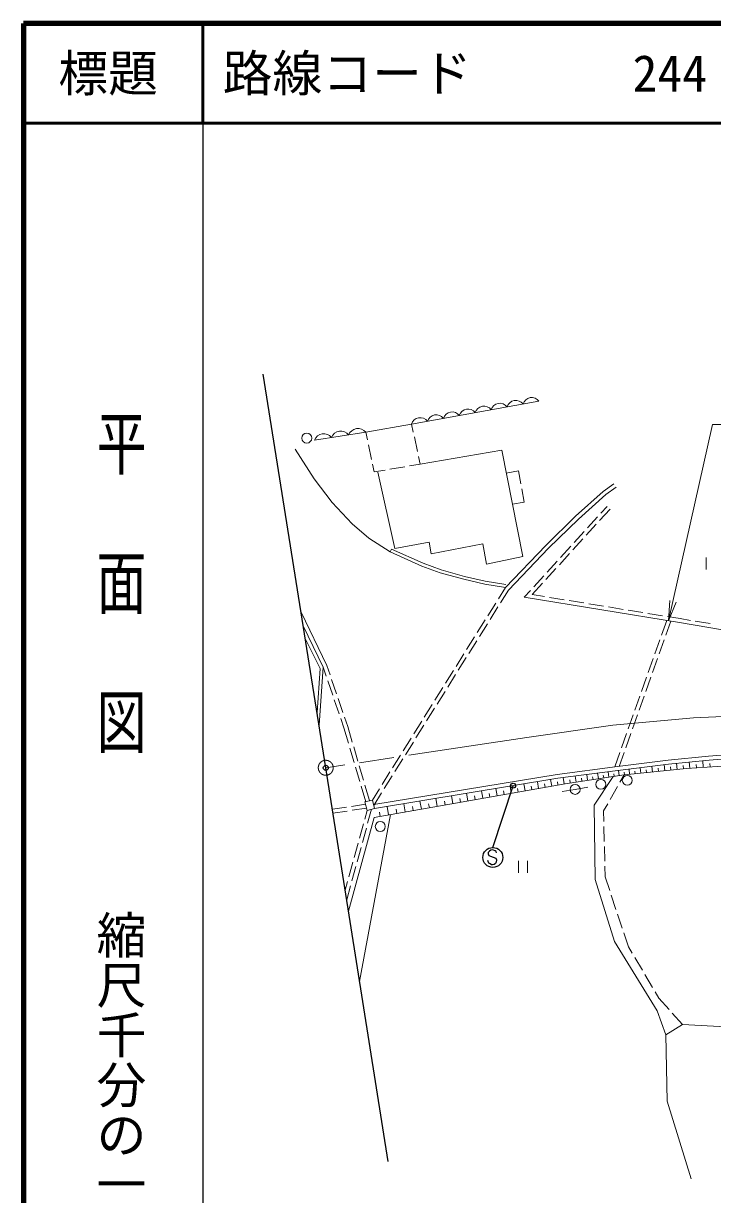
# Model space of a CAD drawing. Units: millimetres, scale not verified. Extents: x 40000 to 680000, y 20000 to 380000.
# Drawn here: x 40000 to 109173, y 262463 to 380000 of the extents above; entities that cross this region are included whole.
import ezdxf
from ezdxf.enums import TextEntityAlignment as Align

# ---------------------------------------------------------------- set-up
doc = ezdxf.new("R2010")
doc.units = ezdxf.units.MM
doc.header["$LTSCALE"] = 1000
doc.header["$PDMODE"] = 32
doc.header["$PDSIZE"] = 500
doc.linetypes.add('CHAIN', pattern=[18.5, 12, -1.5, 3.5, -1.5])
for name, color, linetype, lineweight in [('M-BMK', 2, 'CHAIN', 13), ('M-BMK-OTRS', 5, 'Continuous', 25), ('M-STR-STRC', 7, 'Continuous', 25), ('M-TTL', 2, 'Continuous', 140), ('M-TTL-BAND', 7, 'Continuous', 25), ('M-TTL-LINE', 7, 'Continuous', 50), ('M-WORK', 1, 'Continuous', 13), ('引出線', 7, 'Continuous', 13)]:
    doc.layers.add(name, color=color, linetype=linetype, lineweight=lineweight)
doc.layers.add('M-OTRS', color=6, linetype='Continuous')
doc.layers.add('M-TTL-TXT', color=7, linetype='Continuous')
doc.styles.add('@ＭＳ ゴシック', font='')
doc.styles.add('ＭＳ ゴシック', font='')
doc.styles.get('@ＭＳ ゴシック').set_extended_font_data('@MS Gothic')
doc.styles.get('ＭＳ ゴシック').set_extended_font_data('MS Gothic')

# ---------------------------------------------------------------- blocks, each defined once
blk = doc.blocks.new('open_arrow')
at = {"color": 0, "linetype": 'Continuous', "lineweight": -2}
blk.add_lwpolyline([(7.5, 1.25), (0, 0), (7.5, -1.25)], dxfattribs=at)

msp = doc.modelspace()

# ---------------------------------------------------------------- linework, layer by layer
at = {"layer": 'M-BMK'}
for p, q in [((107264, 310318), (99168, 309586)), ((115117, 310683), (107264, 310318)), ((99168, 309586), (90541, 308336)), ((90541, 308336), (70347, 305298))]:
    msp.add_line(p, q, dxfattribs=at)
msp.add_circle((70347, 305298), 750, dxfattribs=at)
at = {"layer": 'M-BMK-OTRS'}
for p, q in [((70347, 305298), (64079, 344803)), ((76615, 265792), (70347, 305298))]:
    msp.add_line(p, q, dxfattribs=at)
at = {"layer": 'M-OTRS'}
msp.add_point((70347, 305298), dxfattribs=at)
at = {"layer": 'M-STR-STRC'}
for p, q in [((87119, 297297), (89148, 303501)), ((86658, 296783), (86642, 296670)), ((86642, 296670), (86728, 296487)), ((86787, 296922), (86658, 296783)), ((86728, 296487), (86879, 296414)), ((86918, 297015), (86787, 296922)), ((86879, 296414), (87411, 296225)), ((87084, 297048), (86918, 297015)), ((87199, 297032), (87084, 297048)), ((87344, 296959), (87199, 297032)), ((87454, 296885), (87344, 296959)), ((87411, 296225), (87491, 296053)), ((87488, 296773), (87454, 296885)), ((86644, 295895), (86605, 296005)), ((86729, 295717), (86644, 295895)), ((86832, 295644), (86729, 295717)), ((86978, 295569), (86832, 295644)), ((87098, 295552), (86978, 295569)), ((87266, 295580), (87098, 295552)), ((87391, 295676), (87266, 295580)), ((87461, 295825), (87391, 295676)), ((87491, 296053), (87461, 295825))]:
    msp.add_line(p, q, dxfattribs=at)
for centre, radius in [((89148, 303501), 250), ((87116, 296297), 1000)]:
    msp.add_circle(centre, radius, dxfattribs=at)
at = {"layer": 'M-TTL'}
for p, q in [((40000, 380000), (40000, 20000)), ((680000, 380000), (40000, 380000))]:
    msp.add_line(p, q, dxfattribs=at)
at = {"layer": 'M-TTL-BAND'}
msp.add_line((58000, 370000), (58000, 20000), dxfattribs=at)
at = {"layer": 'M-TTL-LINE'}
for p, q in [((58000, 380000), (58000, 370000)), ((40000, 370000), (680000, 370000))]:
    msp.add_line(p, q, dxfattribs=at)
at = {"layer": 'M-WORK'}
for p, q in [((91746, 342095), (78959, 339780)), ((74358, 338967), (78959, 339780)), ((79131, 338994), (78959, 339780)), ((74358, 338967), (69213, 338191)), ((74358, 338967), (74525, 338197)), ((74631, 337709), (74948, 336243)), ((79559, 337040), (79238, 338505)), ((69194, 334283), (67292, 337258)), ((79837, 335765), (79665, 336551)), ((88008, 337160), (79837, 335765)), ((90127, 326517), (88008, 337160)), ((75054, 335754), (75220, 334984)), ((75220, 334984), (76296, 335166)), ((76789, 335249), (78268, 335499)), ((78761, 335583), (79837, 335765)), ((88465, 334866), (89698, 335097)), ((89698, 335097), (89931, 333777)), ((70974, 331917), (69194, 334283)), ((75560, 334960), (77283, 327302)), ((90018, 333285), (90251, 331965)), ((95428, 330532), (98191, 333036)), ((95701, 330241), (98442, 332723)), ((98191, 333036), (99248, 333784)), ((98442, 332723), (99479, 333457)), ((72998, 329795), (70974, 331917)), ((90251, 331965), (89087, 331740)), ((98590, 331535), (97964, 330849)), ((92420, 327606), (95428, 330532)), ((97627, 330479), (96617, 329371)), ((98885, 331265), (97835, 330113)), ((74657, 328357), (72998, 329795)), ((92704, 327324), (95701, 330241)), ((97498, 329744), (96487, 328636)), ((76819, 326958), (74657, 328357)), ((77283, 327302), (80714, 327953)), ((80714, 327953), (80925, 326766)), ((96150, 328266), (95139, 327158)), ((96280, 329002), (95269, 327893)), ((76940, 327233), (76819, 326958)), ((80005, 325544), (76819, 326958)), ((80119, 325822), (76940, 327233)), ((80925, 326766), (86111, 327774)), ((86111, 327774), (86474, 325715)), ((88376, 323380), (92420, 327606)), ((88693, 323133), (92704, 327324)), ((94803, 326788), (93792, 325680)), ((94932, 327524), (93921, 326416)), ((81919, 325147), (80119, 325822)), ((86474, 325715), (90127, 326517)), ((93584, 326046), (92574, 324938)), ((108514, 326408), (108514, 325208)), ((81826, 324861), (80005, 325544)), ((84200, 324211), (81826, 324861)), ((84273, 324502), (81919, 325147)), ((86356, 324018), (84273, 324502)), ((92237, 324568), (91226, 323460)), ((93455, 325311), (92444, 324202)), ((86297, 323723), (84200, 324211)), ((88376, 323380), (86297, 323723)), ((88425, 323676), (86356, 324018)), ((87669, 322251), (88376, 323380)), ((92107, 323833), (91057, 322681)), ((87895, 321858), (88693, 323133)), ((90889, 323091), (90264, 322405)), ((90264, 322405), (105843, 319872)), ((91057, 322681), (92314, 322477)), ((92807, 322397), (94288, 322156)), ((94781, 322076), (96262, 321835)), ((70457, 315560), (67870, 320912)), ((86608, 320556), (87404, 321827)), ((86834, 320163), (87630, 321435)), ((96755, 321755), (98236, 321514)), ((98729, 321434), (100210, 321193)), ((100704, 321113), (102184, 320872)), ((85546, 318861), (86342, 320132)), ((85773, 318468), (86569, 319740)), ((102678, 320792), (104158, 320551)), ((104048, 318619), (104567, 320080)), ((104471, 318615), (104968, 320014)), ((104652, 320471), (105908, 320267)), ((105843, 319872), (116304, 318116)), ((105908, 320267), (106948, 320092)), ((107441, 320010), (108920, 319761)), ((70086, 315408), (68087, 319544)), ((69771, 315264), (68299, 318204)), ((84485, 317165), (85281, 318437)), ((84711, 316773), (85507, 318044)), ((103379, 316734), (103880, 318148)), ((103802, 316730), (104304, 318144)), ((83424, 315470), (84220, 316742)), ((83650, 315078), (84446, 316349)), ((102709, 314849), (103211, 316263)), ((103132, 314845), (103634, 316259)), ((69469, 310832), (69771, 315264)), ((70086, 315408), (69670, 309566)), ((70399, 314490), (70086, 315408)), ((70775, 314627), (70457, 315560)), ((82362, 313775), (83158, 315046)), ((71045, 312598), (70561, 314017)), ((71421, 312734), (70937, 314154)), ((82588, 313383), (83384, 314654)), ((102040, 312965), (102542, 314378)), ((102463, 312961), (102965, 314374)), ((81301, 312080), (82097, 313351)), ((81527, 311688), (82323, 312959)), ((71691, 310705), (71207, 312124)), ((72067, 310842), (71583, 312261)), ((80239, 310385), (81035, 311656)), ((101371, 311080), (101873, 312494)), ((101794, 311076), (102296, 312490)), ((72547, 309436), (72229, 310368)), ((80466, 309992), (81262, 311264)), ((100701, 309195), (101203, 310609)), ((101124, 309191), (101626, 310605)), ((72166, 309315), (71853, 310232)), ((72625, 307758), (72166, 309315)), ((73007, 307875), (72547, 309436)), ((79178, 308690), (79974, 309961)), ((79404, 308297), (80200, 309569)), ((78117, 306995), (78913, 308266)), ((100032, 307311), (100534, 308724)), ((100455, 307307), (100957, 308720)), ((73190, 305839), (72766, 307278)), ((73572, 305956), (73148, 307395)), ((78343, 306602), (79139, 307874)), ((99346, 305379), (99865, 306840)), ((99791, 305436), (100288, 306836)), ((108778, 306471), (112733, 306791)), ((77055, 305299), (77851, 306571)), ((77282, 304907), (78078, 306178)), ((99623, 305414), (104707, 306072)), ((99675, 305018), (104752, 305675)), ((104370, 305000), (104306, 305617)), ((104707, 306072), (108778, 306471)), ((104752, 305675), (108814, 306073)), ((105618, 305129), (105554, 305753)), ((112826, 305641), (106558, 305226)), ((106879, 305248), (106837, 305879)), ((107553, 305292), (107531, 305629)), ((108227, 305337), (108182, 306011)), ((108814, 306073), (112756, 306392)), ((108933, 305383), (108909, 305736)), ((73755, 303921), (73331, 305360)), ((74138, 304038), (73714, 305477)), ((75169, 301603), (93583, 304637)), ((75994, 303604), (76790, 304876)), ((76220, 303212), (77016, 304483)), ((93583, 304637), (99623, 305414)), ((93641, 304241), (99675, 305018)), ((94362, 303696), (99197, 304436)), ((95483, 303867), (95391, 304467)), ((96628, 304042), (96540, 304615)), ((99197, 304436), (97302, 301555)), ((97722, 304210), (97638, 304757)), ((98244, 304290), (98204, 304551)), ((98767, 304370), (98687, 304892)), ((100285, 304577), (99197, 304436)), ((99279, 304446), (99245, 304703)), ((99792, 304513), (99726, 305026)), ((99877, 303857), (100285, 304577)), ((106558, 305226), (100285, 304577)), ((100320, 304580), (100292, 304845)), ((100849, 304635), (100794, 305164)), ((101405, 304693), (101377, 304971)), ((101962, 304750), (101905, 305307)), ((102549, 304811), (102518, 305104)), ((103135, 304872), (103074, 305458)), ((103753, 304936), (103721, 305245)), ((104994, 305064), (104962, 305377)), ((106248, 305194), (106215, 305509)), ((74355, 301884), (73897, 303441)), ((74739, 301997), (74279, 303558)), ((75197, 300307), (94362, 303696)), ((75234, 301209), (93641, 304241)), ((88967, 302742), (88842, 303450)), ((90352, 302987), (90230, 303679)), ((91029, 303106), (90969, 303445)), ((91705, 303226), (91586, 303902)), ((92366, 303343), (92308, 303673)), ((93027, 303460), (92911, 304121)), ((93655, 303571), (93600, 303885)), ((94283, 303682), (94172, 304310)), ((94883, 303775), (94837, 304075)), ((95372, 303127), (96659, 303342)), ((96055, 303955), (96011, 304241)), ((97175, 304126), (97133, 304400)), ((98892, 302117), (99631, 303422)), ((75022, 302052), (75729, 303180)), ((75157, 301514), (75955, 302788)), ((81540, 301429), (81400, 302224)), ((83095, 301704), (82958, 302481)), ((83855, 301838), (83788, 302218)), ((84615, 301972), (84480, 302732)), ((85357, 302104), (85291, 302475)), ((86099, 302235), (85968, 302977)), ((86825, 302363), (86760, 302726)), ((87550, 302491), (87422, 303216)), ((88259, 302616), (88196, 302971)), ((89660, 302864), (89598, 303210)), ((94085, 302912), (95372, 303127)), ((72426, 301349), (71010, 301127)), ((72506, 300957), (71072, 300732)), ((74336, 301648), (72920, 301426)), ((74434, 301259), (73000, 301034)), ((74493, 301022), (74253, 300147)), ((74281, 301865), (75022, 302052)), ((74493, 301022), (74281, 301865)), ((75234, 301209), (74493, 301022)), ((74938, 301134), (74552, 299723)), ((75022, 302052), (75234, 301209)), ((76653, 300565), (76502, 301418)), ((77487, 300712), (77413, 301129)), ((78320, 300859), (78173, 301693)), ((79134, 301003), (79062, 301411)), ((79949, 301147), (79805, 301962)), ((80745, 301288), (80674, 301686)), ((82318, 301566), (82249, 301955)), ((97302, 301555), (97378, 294082)), ((98237, 300963), (98645, 301682)), ((98261, 299912), (98237, 300963)), ((72630, 290907), (75197, 300307)), ((76851, 300600), (73748, 283863)), ((75800, 300414), (75725, 300840)), ((74121, 299665), (73725, 298218)), ((74420, 299241), (74024, 297794)), ((98306, 297912), (98273, 299412)), ((73593, 297736), (73198, 296289)), ((98352, 295913), (98318, 297412)), ((73892, 297312), (73496, 295865)), ((73066, 295807), (72670, 294360)), ((73364, 295383), (72968, 293936)), ((89682, 295967), (89682, 294767)), ((90582, 294767), (90582, 295967)), ((98387, 294362), (98363, 295413)), ((72538, 293877), (72298, 293002)), ((97378, 294082), (99339, 287869)), ((98845, 292987), (98387, 294362)), ((72836, 293454), (72450, 292043)), ((99478, 291090), (99003, 292513)), ((100110, 289192), (99636, 290615)), ((100726, 287343), (100268, 288718)), ((99339, 287869), (103620, 280892)), ((101111, 286696), (100726, 287343)), ((102132, 284976), (101366, 286266)), ((103153, 283257), (102387, 284546)), ((103793, 282180), (103408, 282827)), ((104802, 281039), (103793, 282180)), ((103620, 280892), (104470, 278489)), ((106142, 279525), (105133, 280665)), ((104470, 278489), (106142, 279525)), ((106142, 279525), (127081, 278441)), ((104470, 278489), (104608, 271837)), ((104608, 271837), (107023, 264033))]:
    msp.add_line(p, q, dxfattribs=at)
for centre in [(68441, 338383), (100612, 304035), (95372, 303127), (97957, 303634), (75817, 299401)]:
    msp.add_circle(centre, 500, dxfattribs=at)
for centre, radius, start, end in [((89421, 341258), 910, 37.02406, 163.49747), ((91020, 341547), 910, 37.02406, 163.49747), ((83028, 340100), 910, 37.02406, 163.49747), ((84626, 340390), 910, 37.02406, 163.49747), ((86225, 340679), 910, 37.02406, 163.49747), ((87823, 340968), 910, 37.02406, 163.49747), ((79831, 339522), 910, 37.02406, 163.49747), ((81430, 339811), 910, 37.02406, 163.49747), ((70145, 337824), 1002, 38.65228, 158.50662), ((71861, 338083), 1002, 38.65228, 158.50662), ((73576, 338341), 1002, 38.65228, 158.50662)]:
    msp.add_arc(centre, radius, start, end, dxfattribs=at)
at = {"layer": '引出線'}
msp.add_lwpolyline([(104763, 320048), (109162, 339749), (140412, 339749)], dxfattribs=at)

# ---------------------------------------------------------------- block references
at = {"layer": '引出線', "xscale": 267, "yscale": 267, "rotation": 77.4}
msp.add_blockref('open_arrow', (104763, 320048), dxfattribs=at)

# ---------------------------------------------------------------- texts
at = {"layer": 'M-TTL-BAND', "style": '@ＭＳ ゴシック', "width": 1.4}
msp.add_text('平  面  図', height=3666, rotation=270, dxfattribs=at).set_placement((49777, 306475), align=Align.MIDDLE_RIGHT)
at = {"layer": 'M-TTL-BAND', "style": '@ＭＳ ゴシック'}
msp.add_text('縮尺千分の一', height=3666, rotation=270, dxfattribs=at).set_placement((49777, 261030), align=Align.MIDDLE_RIGHT)
at = {"layer": 'M-TTL-TXT', "style": 'ＭＳ ゴシック'}
msp.add_text('標題', height=3666, dxfattribs=at).set_placement((48500, 375000), align=Align.MIDDLE_CENTER)
for s, p in [('路線コード', (60000, 375000)), ('244', (101142, 375000))]:
    msp.add_text(s, height=3666, dxfattribs=at).set_placement(p, align=Align.MIDDLE_LEFT)

doc.saveas('drawing.dxf')
